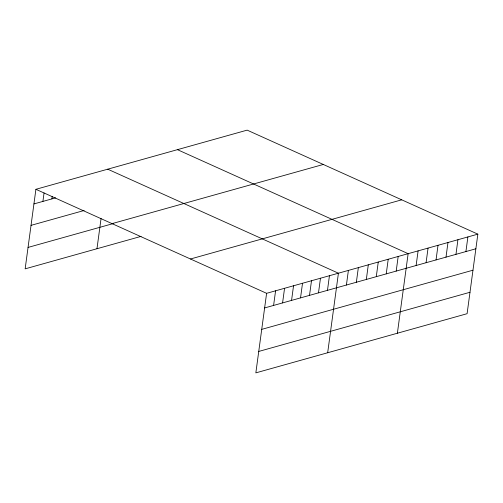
<?xml version="1.0" encoding="UTF-8"?>
<svg xmlns="http://www.w3.org/2000/svg" width="503" height="503" viewBox="0 0 503 503"><rect width="100%" height="100%" fill="white"/><g stroke="black" fill="none" stroke-linecap="round" stroke-linejoin="round"><path stroke-width="0.75" d="M477.85 234.147L266.603 293.318L255.845 372.868L467.092 313.696L477.85 234.147L247.155 130.132L35.908 189.304L25.15 268.854L141.079 236.379M42.906 201.414L44.05 192.951M51.884 198.899L52.199 196.591M96.972 248.734L101.065 218.478M273.601 305.428L275.581 290.803M282.579 302.913L284.56 288.288M291.558 300.398L293.538 285.773M300.536 297.883L302.517 283.258M309.515 295.368L311.495 280.743M318.493 292.853L320.468 278.228M327.472 290.338L329.446 275.719M327.673 352.748L338.425 273.204L107.73 169.19M346.41 285.038L348.384 270.413M356.369 282.246L358.343 267.621M366.329 279.461L368.303 264.836M376.282 276.669L378.262 262.044M386.241 273.877L388.222 259.252M396.201 271.092L398.181 256.467M397.383 333.219L408.14 253.675L177.44 149.661M416.119 265.509L418.1 250.884M426.079 262.723L428.053 248.098M436.038 259.932L438.012 245.307M445.998 257.14L447.972 242.515M455.957 254.355L457.931 239.73M465.916 251.563L467.891 236.938M33.927 203.929L55.626 197.855M31.029 225.357L84.152 210.474M112.037 223.634L323.284 164.462M28.049 247.426L113.389 223.521M190.474 258.995L401.721 199.823M264.622 307.943L475.876 248.771M261.73 329.371L472.977 270.199M258.743 351.44L469.991 292.268M35.908 189.304L266.603 293.318"/></g></svg>
